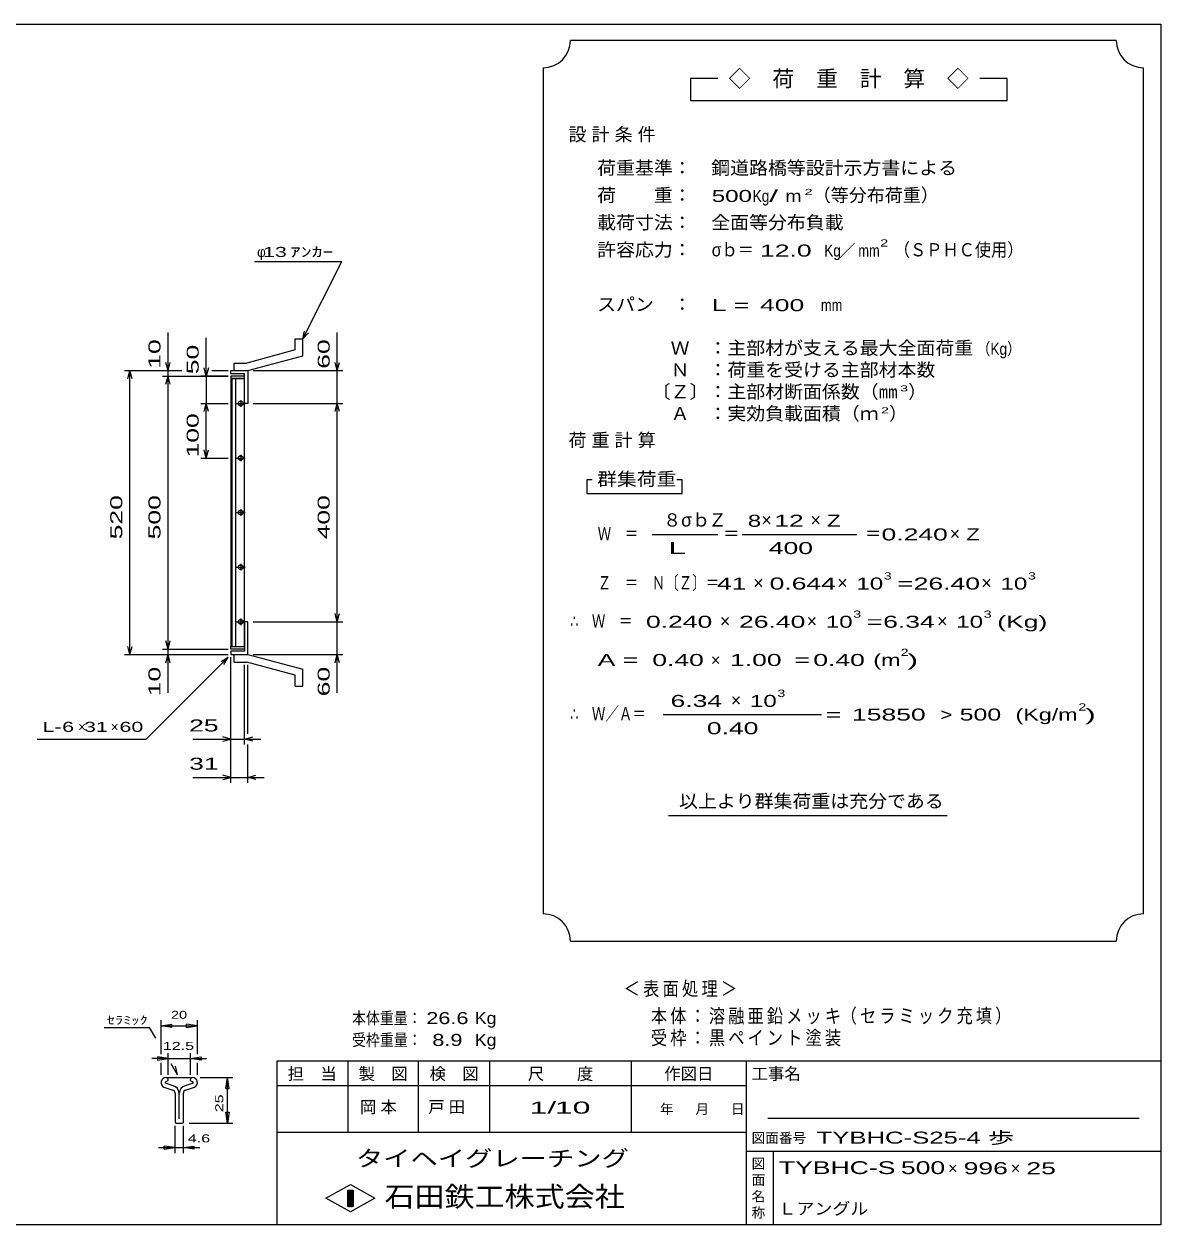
# Model space of a CAD drawing. Units: millimetres, scale not verified. Extents: x -1820 to 1731, y -1282 to 1054.
# Drawn here: x -352 to 1731, y -1146 to 1054 of the extents above; entities that cross this region are included whole.
import ezdxf
from ezdxf.enums import TextEntityAlignment as Align

# ---------------------------------------------------------------- set-up
doc = ezdxf.new("R2010")
doc.units = ezdxf.units.MM
doc.header["$LTSCALE"] = 10
for name, color, linetype, lineweight in [('0_2', 150, 'Continuous', 25), ('16', 3, 'Continuous', 25), ('19', 6, 'Continuous', 25), ('22', 2, 'Continuous', 25), ('32', 4, 'Continuous', 25)]:
    doc.layers.add(name, color=color, linetype=linetype, lineweight=lineweight)
doc.styles.add('ベクトル', font='')
doc.styles.get('ベクトル').set_extended_font_data('ベクトル')

msp = doc.modelspace()

# ---------------------------------------------------------------- linework, layer by layer
at = {"layer": '0_2'}
for p, q in [((-1729, 1053.5), (1731, 1053.5)), ((1731, 1053.5), (1731, -1146.5)), ((1731, -846.5), (111, -846.5)), ((111, -846.5), (111, -1146.5)), ((241, -846.5), (241, -976.5)), ((371, -976.5), (371, -846.5)), ((501, -846.5), (501, -976.5)), ((761, -976.5), (761, -846.5)), ((971, -846.5), (971, -1146.5)), ((971, -891.5), (111, -891.5)), ((1691, -951.5), (1011, -951.5)), ((111, -976.5), (971, -976.5)), ((971, -1011.5), (1731, -1011.5)), ((1021, -1146.5), (1021, -1011.5)), ((201, -1097.5), (246, -1072.5)), ((246, -1072.5), (291, -1097.5)), ((246, -1122.5), (201, -1097.5)), ((241, -1082.5), (251, -1082.5)), ((241, -1112.5), (241, -1082.5)), ((241, -1082.5), (243, -1082.5)), ((243, -1082.5), (243, -1112.5)), ((245, -1112.5), (245, -1082.5)), ((245, -1082.5), (247, -1082.5)), ((291, -1097.5), (246, -1122.5)), ((247, -1082.5), (247, -1112.5)), ((249, -1112.5), (249, -1082.5)), ((249, -1082.5), (251, -1082.5)), ((251, -1082.5), (251, -1112.5)), ((251, -1082.5), (251, -1112.5)), ((251, -1112.5), (241, -1112.5)), ((243, -1112.5), (245, -1112.5)), ((247, -1112.5), (249, -1112.5)), ((1731, -1146.5), (-1729, -1146.5))]:
    msp.add_line(p, q, dxfattribs=at)
at = {"layer": '16'}
for p, q in [((52, 408.5), (27, 408.5)), ((27, 408.5), (27, 404)), ((27, 404), (52, 404)), ((27, 404), (27, -87)), ((52, 404), (27, 404)), ((29, 404), (29, -87)), ((36, -87), (36, 404)), ((52, 404), (52, 408.5)), ((52, -87), (52, 404)), ((37, 358.5), (53, 358.5)), ((47, 361.5), (43, 361.5)), ((43, 355.5), (47, 355.5)), ((45, 364.5), (45, 352.5)), ((45, 264.5), (45, 252.5)), ((37, 258.5), (53, 258.5)), ((47, 261.5), (43, 261.5)), ((43, 255.5), (47, 255.5)), ((37, 158.5), (53, 158.5)), ((47, 161.5), (43, 161.5)), ((43, 155.5), (47, 155.5)), ((45, 164.5), (45, 152.5)), ((37, 58.5), (53, 58.5)), ((47, 61.5), (43, 61.5)), ((43, 55.5), (47, 55.5)), ((45, 64.5), (45, 52.5)), ((37, -41.5), (53, -41.5)), ((47, -38.5), (43, -38.5)), ((45, -35.5), (45, -47.5)), ((43, -44.5), (47, -44.5)), ((27, -87), (52, -87)), ((27, -91.5), (27, -87)), ((27, -87), (52, -87)), ((52, -87), (52, -91.5)), ((52, -91.5), (27, -91.5))]:
    msp.add_line(p, q, dxfattribs=at)
for centre, radius, start, end in [((43, 358.5), 3, 90, 270), ((45, 358.5), 4, 46.6, 133.4), ((45, 358.5), 4, 226.6, 313.4), ((47, 358.5), 3, 270, 90), ((43, 258.5), 3, 90, 270), ((45, 258.5), 4, 46.6, 133.4), ((45, 258.5), 4, 226.6, 313.4), ((47, 258.5), 3, 270, 90), ((43, 158.5), 3, 90, 270), ((45, 158.5), 4, 46.6, 133.4), ((45, 158.5), 4, 226.6, 313.4), ((47, 158.5), 3, 270, 90), ((43, 58.5), 3, 90, 270), ((45, 58.5), 4, 46.6, 133.4), ((45, 58.5), 4, 226.6, 313.4), ((47, 58.5), 3, 270, 90), ((43, -41.5), 3, 90, 270), ((45, -41.5), 4, 46.6, 133.4), ((47, -41.5), 3, 270, 90), ((45, -41.5), 4, 226.6, 313.4)]:
    msp.add_arc(centre, radius, start, end, dxfattribs=at)
at = {"layer": '19'}
for p, q in [((145, 476.5), (159, 476.5)), ((145, 456.5), (145, 476.5)), ((159, 445.5), (159, 476.5)), ((145, 456.5), (56, 432.5)), ((58, 418.5), (159, 445.5)), ((27, 412.5), (27, 418.5)), ((27, 418.5), (57, 418.5)), ((33, 432.5), (56, 432.5)), ((33, 418.5), (33, 432.5)), ((33, 418.5), (58, 418.5)), ((57, 418.5), (58, 417.5)), ((52, 412.5), (27, 412.5)), ((52, 358.5), (52, 412.5)), ((58, 417.5), (58, 358.5)), ((58, 358.5), (52, 358.5)), ((58, -41.5), (52, -41.5)), ((52, -41.5), (52, -95.5)), ((58, -100.5), (58, -41.5)), ((27, -95.5), (27, -101.5)), ((52, -95.5), (27, -95.5)), ((27, -101.5), (57, -101.5)), ((33, -101.5), (58, -101.5)), ((33, -115.5), (33, -101.5)), ((57, -101.5), (58, -100.5)), ((58, -101.5), (159, -128.5)), ((33, -115.5), (56, -115.5)), ((145, -139.5), (56, -115.5)), ((159, -159.5), (159, -128.5)), ((145, -159.5), (145, -139.5)), ((145, -159.5), (159, -159.5))]:
    msp.add_line(p, q, dxfattribs=at)
at = {"layer": '22', "color": 4}
for p, q in [((1649, 1023.5), (649, 1023.5)), ((599, 973.5), (599, -576.5)), ((1699, -576.5), (1699, 973.5)), ((919, 953.5), (869, 953.5)), ((869, 953.5), (869, 913.5)), ((1449, 953.5), (1399, 953.5)), ((1449, 913.5), (1449, 953.5)), ((869, 913.5), (1449, 913.5)), ((70, 618.5), (230, 618.5)), ((159, 476.5), (230, 618.5)), ((-88, 418.5), (-88, 488.5)), ((159, 476.5), (162, 491.1)), ((159, 476.5), (169, 487.5)), ((222, 418.5), (222, 488.5)), ((-18, 408.5), (-18, 478.5)), ((-168, 418.5), (-63, 418.5)), ((-162, 403.5), (-158, 418.5)), ((-154, 403.5), (-158, 418.5)), ((-158, -101.5), (-158, 418.5)), ((-98, 418.5), (-63, 418.5)), ((-88, 418.5), (-92, 433.5)), ((-88, 418.5), (-84, 433.5)), ((-88, 408.5), (-88, 418.5)), ((-18, 408.5), (-22, 423.5)), ((-14, 423.5), (-18, 408.5)), ((-8, 418.5), (22, 418.5)), ((-8, 418.5), (22, 418.5)), ((68, 418.5), (232, 418.5)), ((222, 418.5), (218, 433.5)), ((222, 418.5), (226, 433.5)), ((222, 358.5), (222, 418.5)), ((-98, 408.5), (22, 408.5)), ((-92, 393.5), (-88, 408.5)), ((-84, 393.5), (-88, 408.5)), ((-88, -91.5), (-88, 408.5)), ((22, 408.5), (-28, 408.5)), ((-18, 408.5), (-18, 358.5)), ((-28, 358.5), (22, 358.5)), ((-22, 343.5), (-18, 358.5)), ((-14, 343.5), (-18, 358.5)), ((-18, 258.5), (-18, 358.5)), ((68, 358.5), (232, 358.5)), ((218, 343.5), (222, 358.5)), ((226, 343.5), (222, 358.5)), ((222, -41.5), (222, 358.5)), ((-18, 258.5), (-22, 273.5)), ((-18, 258.5), (-14, 273.5)), ((-28, 258.5), (22, 258.5)), ((689, 218.5), (679, 218.5)), ((679, 218.5), (679, 193.5)), ((854, 218.5), (844, 218.5)), ((854, 193.5), (854, 218.5)), ((679, 193.5), (854, 193.5)), ((799, 118.5), (919, 118.5)), ((964, 118.5), (1174, 118.5)), ((68, -41.5), (232, -41.5)), ((222, -41.5), (218, -26.5)), ((222, -41.5), (226, -26.5)), ((222, -101.5), (222, -41.5)), ((-158, -101.5), (-162, -86.5)), ((-158, -101.5), (-154, -86.5)), ((-88, -91.5), (-92, -76.5)), ((-88, -91.5), (-84, -76.5)), ((-168, -101.5), (22, -101.5)), ((-128, -256.5), (22, -106.5)), ((-98, -91.5), (22, -91.5)), ((-98, -101.5), (22, -101.5)), ((-92, -116.5), (-88, -101.5)), ((-88, -101.5), (-88, -91.5)), ((-84, -116.5), (-88, -101.5)), ((-88, -171.5), (-88, -101.5)), ((9, -114.5), (22, -106.5)), ((14, -119.5), (22, -106.5)), ((27, -266.5), (27, -106.5)), ((27, -336.5), (27, -106.5)), ((68, -101.5), (232, -101.5)), ((218, -116.5), (222, -101.5)), ((226, -116.5), (222, -101.5)), ((222, -171.5), (222, -101.5)), ((52, -266.5), (52, -120.5)), ((58, -246.5), (58, -120.5)), ((819, -211.5), (1109, -211.5)), ((-328, -256.5), (-128, -256.5)), ((-43, -256.5), (27, -256.5)), ((27, -256.5), (12, -252.5)), ((12, -260.5), (27, -256.5)), ((27, -256.5), (52, -256.5)), ((52, -256.5), (67, -252.5)), ((67, -260.5), (52, -256.5)), ((52, -256.5), (82, -256.5)), ((58, -336.5), (58, -266.5)), ((-43, -326.5), (27, -326.5)), ((27, -326.5), (12, -322.5)), ((12, -330.5), (27, -326.5)), ((27, -326.5), (58, -326.5)), ((58, -326.5), (73, -322.5)), ((73, -330.5), (58, -326.5)), ((58, -326.5), (88, -326.5)), ((829, -396.5), (1339, -396.5)), ((649, -626.5), (1649, -626.5))]:
    msp.add_line(p, q, dxfattribs=at)
for centre, start, end in [((599, 1023.5), 270, 0), ((1699, 1023.5), 180, 270), ((599, -626.5), 0, 90), ((1699, -626.5), 90, 180)]:
    msp.add_arc(centre, 50, start, end, dxfattribs=at)
at = {"layer": '32'}
for p, q in [((-205.33, -784.5), (-122, -784.5)), ((-110.33, -804.5), (-122, -784.5)), ((-101, -833.5), (-101, -771.5)), ((-101, -781.5), (-81, -778.5)), ((-81, -784.5), (-101, -781.5)), ((-101, -781.5), (-34.33, -781.5)), ((-81, -784.5), (-81, -778.5)), ((-34.33, -781.5), (-54.33, -778.5)), ((-54.33, -784.5), (-54.33, -778.5)), ((-54.33, -784.5), (-34.33, -781.5)), ((-34.33, -833.5), (-34.33, -771.5)), ((-87.67, -871.5), (-87.67, -831.5)), ((-47.67, -831.5), (-47.67, -871.5)), ((-87.67, -841.5), (-117.67, -841.5)), ((-87.67, -841.5), (-107.67, -838.5)), ((-107.67, -838.5), (-107.67, -844.5)), ((-107.67, -844.5), (-87.67, -841.5)), ((-101, -871.5), (-101, -849.5)), ((-87.67, -841.5), (-47.67, -841.5)), ((-71, -871.5), (-82.67, -851.5)), ((-71, -871.5), (-74.67, -855.83)), ((-47.67, -841.5), (-27.67, -838.5)), ((-27.67, -844.5), (-47.67, -841.5)), ((-47.67, -841.5), (-17.67, -841.5)), ((-34.33, -871.5), (-34.33, -849.5)), ((-27.67, -838.5), (-27.67, -844.5)), ((-90.7, -876.5), (-43.87, -876.5)), ((-29.33, -876.5), (30.67, -876.5)), ((17.67, -896.5), (20.67, -876.5)), ((23.67, -896.5), (20.67, -876.5)), ((20.67, -959.83), (20.67, -876.5)), ((-95.6, -893.76), (-79.36, -899.46)), ((-78.66, -891.59), (-93.06, -886.53)), ((-92.53, -884.21), (-87.73, -881.88)), ((-87.73, -881.88), (-87.73, -881.11)), ((-42.34, -886.53), (-56.74, -891.59)), ((-56.04, -899.46), (-39.81, -893.76)), ((-47.67, -881.11), (-47.67, -881.88)), ((-47.67, -881.88), (-42.87, -884.21)), ((17.67, -896.5), (23.67, -896.5)), ((-75.37, -905.14), (-75.37, -957.54)), ((-67.67, -952.2), (-67.67, -905.3)), ((-60.03, -957.54), (-60.03, -905.14)), ((20.67, -959.83), (17.67, -939.83)), ((17.67, -939.83), (23.67, -939.83)), ((23.67, -939.83), (20.67, -959.83)), ((-75.33, -1014.83), (-75.33, -964.83)), ((-73.03, -959.87), (-62.37, -959.87)), ((-60, -1014.83), (-60, -964.83)), ((-49.33, -959.83), (30.67, -959.83)), ((-105.33, -1004.83), (-75.33, -1004.83)), ((-75.33, -1004.83), (-95.33, -1001.83)), ((-95.33, -1007.83), (-95.33, -1001.83)), ((-95.33, -1007.83), (-75.33, -1004.83)), ((-75.33, -1004.83), (-60, -1004.83)), ((-60, -1004.83), (-40, -1001.83)), ((-40, -1007.83), (-60, -1004.83)), ((-60, -1004.83), (-30, -1004.83)), ((-40, -1007.83), (-40, -1001.83))]:
    msp.add_line(p, q, dxfattribs=at)
for centre, radius, start, end in [((-92.03, -885.5), 9, 90.98, 246.68), ((-92.56, -881.32), 4.83, 2.5, 85.55), ((-42.84, -881.32), 4.83, 94.45, 177.5), ((-43.37, -885.5), 9, 293.32, 89.02002), ((-91.98, -885.55), 1.47, 111.91, 222.33), ((-81.36, -905.13), 6, 0, 70.58), ((-82.97, -906.31), 15.33, 3.78, 73.7), ((-52.44, -906.31), 15.33, 106.3, 176.22), ((-54.04, -905.13), 6, 109.42, 180), ((-43.42, -885.55), 1.47, 317.67, 68.08999), ((-73.03, -957.54), 2.33, 180, 270), ((-62.37, -957.54), 2.33, 270, 0)]:
    msp.add_arc(centre, radius, start, end, dxfattribs=at)

# ---------------------------------------------------------------- texts
at = {"layer": '0_2', "style": 'ベクトル'}
for s, height, p in [('担\u3000当', 21.99, (131, -869.5)), ('製\u3000図', 21.99, (261, -869.5)), ('検\u3000図', 21.99, (391, -869.5)), ('尺\u3000\u3000度', 21.99, (571, -869.5)), ('作図日', 21.99, (821, -869.5)), ('工事名', 21.99, (981, -869.5)), ('年', 18.33, (813, -934)), ('月', 18.33, (878, -934)), ('日', 18.33, (943, -934)), ('図面番号', 18.33, (981, -987)), ('図', 18.33, (981, -1034)), ('面', 18.33, (981, -1064)), ('名', 18.33, (981, -1094)), ('称', 18.33, (981, -1124))]:
    msp.add_text(s, height=height, dxfattribs=at).set_placement(p, align=Align.MIDDLE_LEFT)
at = {"layer": '0_2', "color": 222, "style": 'ベクトル'}
for s, height, width, p in [('タイヘイグレーチング', 29.33, 1.25, (256, -1024.5)), ('石田鉄工株式会社', 36.66, 1.1, (308.5, -1094.5))]:
    msp.add_text(s, height=height, dxfattribs=dict(at, width=width)).set_placement(p, align=Align.MIDDLE_LEFT)
at = {"layer": '22', "style": 'ベクトル'}
for s, height, p in [('◇\u3000荷\u3000重\u3000計\u3000算\u3000◇', 29.33, (939, 953.5)), ('（等分布荷重）', 24.19, (1093, 740)), ('φ', 18.33, (75, 636)), ('／', 21.99, (1141.5, 638.5)), ('）', 24.19, (1268, 380)), ('）', 24.19, (1233, 340)), ('８', 24.19, (819, 145)), ('σｂ', 24.19, (852, 145)), ('Ｚ', 24.19, (902, 145)), ('×', 24.19, (999, 145)), ('×', 24.19, (1089, 145)), ('×', 24.19, (1344, 120)), ('×', 24.19, (984, 30)), ('×', 24.19, (1138, 30)), ('×', 24.19, (1402, 30)), ('×', 24.19, (923, -40)), ('×', 24.19, (1082, -40)), ('×', 24.19, (1321, -40)), ('×', 21.99, (906.5, -111.5)), ('×', 24.19, (943, -185)), ('×', 18.33, (-253, -234)), ('×', 18.33, (-193, -234)), ('×', 21.99, (1341, -1042.5)), ('×', 21.99, (1456, -1042.5))]:
    msp.add_text(s, height=height, dxfattribs=at).set_placement(p, align=Align.MIDDLE_LEFT)
for s, height, width, p in [('荷重基準：\u3000', 24.19, 1.05, (698, 790)), ('鋼道路橋等設計示方書による', 24.19, 1.05, (907, 790)), ('荷\u3000\u3000重：\u3000', 24.19, 1.05, (698, 740)), ('500', 21.99, 1.5, (908, 738.5)), ('Kg', 21.99, 0.85, (983, 738.5)), ('/', 21.99, 2, (1013, 738.5)), ('2', 11, 1.8, (1078, 746)), ('m', 21.99, 1.2, (1043, 738.5)), ('載荷寸法：\u3000', 24.19, 1.05, (698, 690)), ('全面等分布負載', 24.19, 1.05, (907, 690)), (' 13 ', 18.33, 1.6, (75, 636)), ('ｱﾝｶｰ', 18.33, 1.6, (135, 636)), ('許容応力：\u3000', 24.19, 1.05, (698, 640)), ('σｂ＝', 24.19, 0.9, (908, 640)), (' 12.0', 21.99, 1.65, (983, 638.5)), ('Kg', 21.99, 0.85, (1114, 638.5)), ('mm', 21.99, 0.8, (1176.5, 638.5)), ('2', 13.2, 1.5, (1216.5, 652.5)), ('（ＳＰＨＣ使用）', 24.19, 0.9, (1241.5, 640)), ('スパン\u3000：\u3000', 24.19, 1.05, (698, 540)), ('L =', 21.99, 1.65, (908, 538.5)), (' 400 ', 21.99, 1.65, (983, 538.5)), ('mm', 21.99, 0.8, (1108, 538.5)), ('\u3000Ｗ\u3000：主部材が支える最大全面荷重', 24.19, 1.05, (798, 460)), ('（Kg）', 21.99, 0.85, (1393, 458.5)), ('\u3000Ｎ\u3000：荷重を受ける主部材本数', 24.19, 1.05, (798, 420)), ('〔Ｚ〕：主部材断面係数（㎜', 24.19, 1.05, (798, 380)), ('3', 11, 1.8, (1253, 386)), ('\u3000Ａ\u3000：実効負載面積（ｍ', 24.19, 1.05, (798, 340)), ('2', 11, 1.8, (1218, 346)), ('群集荷重', 24.19, 1.1, (698, 220)), ('8', 21.99, 1.5, (974, 143.5)), (' 12 ', 21.99, 1.65, (1009, 143.5)), ('Z', 21.99, 1.4, (1119, 143.5)), ('Ｗ\u3000＝', 24.19, 0.75, (699, 120)), ('＝', 24.19, 0.9, (929, 120)), ('＝', 24.19, 0.9, (1189, 120)), ('0.240', 21.99, 1.65, (1219, 118.5)), ('Z', 21.99, 1.4, (1374, 118.5)), (' 400 ', 21.99, 1.65, (999, 93.5)), ('Ｚ\u3000＝\u3000Ｎ〔Ｚ〕＝', 24.19, 0.75, (699, 30)), ('3', 13.2, 1.5, (1223, 42.5)), ('3', 13.2, 1.5, (1487, 42.5)), (' 41 ', 21.99, 1.65, (904, 28.5)), ('0.644', 21.99, 1.65, (1014, 28.5)), ('10', 21.99, 1.5, (1173, 28.5)), ('=', 21.99, 1.7, (1248, 28.5)), ('26.40', 21.99, 1.65, (1278, 28.5)), ('10', 21.99, 1.5, (1437, 28.5)), ('3', 13.2, 1.5, (1167, -27.5)), ('3', 13.2, 1.5, (1406, -27.5)), ('∴\u3000Ｗ\u3000＝', 24.19, 0.75, (649, -40)), (' 0.240', 21.99, 1.65, (774, -41.5)), ('26.40', 21.99, 1.65, (958, -41.5)), ('10', 21.99, 1.5, (1117, -41.5)), ('=', 21.99, 1.7, (1192, -41.5)), ('6.34', 21.99, 1.65, (1222, -41.5)), ('10', 21.99, 1.5, (1356, -41.5)), ('(Kg)', 21.99, 1.65, (1431, -41.5)), ('A = ', 21.99, 1.65, (699, -111.5)), ('0.40', 21.99, 1.65, (799, -111.5)), ('1.00', 21.99, 1.65, (941.5, -111.5)), ('=', 21.99, 1.7, (1059, -111.5)), ('0.40', 21.99, 1.65, (1094, -111.5)), ('(m', 21.99, 1.45, (1204, -111.5)), ('2', 13.2, 1.5, (1254, -97.5)), (')', 21.99, 2, (1266.5, -111.5)), (' 6.34', 21.99, 1.65, (819, -186.5)), ('10', 21.99, 1.5, (978, -186.5)), ('3', 13.2, 1.5, (1028, -172.5)), ('∴\u3000Ｗ／Ａ＝', 24.19, 0.75, (649, -210)), ('2', 13.2, 1.5, (1579.5, -197.5)), ('=', 21.99, 1.7, (1116.5, -211.5)), (' 15850 ', 21.99, 1.65, (1151.5, -211.5)), ('>', 21.99, 1.3, (1326.5, -211.5)), (' 500 ', 21.99, 1.55, (1349.5, -211.5)), ('(Kg/m', 21.99, 1.45, (1464.5, -211.5)), (')', 21.99, 2, (1592, -211.5)), ('L-', 18.33, 1.6, (-318, -234)), (' 6 ', 18.33, 1.6, (-293, -234)), (' 31 ', 18.33, 1.6, (-253, -234)), (' 60 ', 18.33, 1.6, (-188, -234)), (' 25 ', 21.99, 1.65, (-63, -231.5)), ('0.40', 21.99, 1.65, (899, -236.5)), (' 31 ', 21.99, 1.65, (-63, -301.5)), ('以上より群集荷重は充分である', 24.19, 1.05, (848, -370)), ('本体重量：', 21.99, 0.85, (249, -767.5)), (' 26.6', 21.99, 1.35, (374, -767.5)), ('Kg', 21.99, 1.1, (474, -767.5)), ('受枠重量：', 21.99, 0.85, (249, -807.5)), ('  8.9', 21.99, 1.35, (374, -807.5)), ('Kg', 21.99, 1.1, (474, -807.5)), ('1/', 21.99, 2, (574, -931.5)), (' 10 ', 21.99, 2, (604, -931.5)), ('TYBHC-S25-4 歩                         ', 21.99, 1.6, (1100, -986.5)), ('TYBHC-S', 23.46, 1.55, (1031, -1041.5)), (' 500 ', 23.46, 1.55, (1241, -1041.5)), (' 996 ', 21.99, 1.65, (1356, -1042.5)), (' 25 ', 21.99, 1.65, (1471, -1042.5)), ('Ｌアングル', 21.99, 1.1, (1030, -1116.5))]:
    msp.add_text(s, height=height, dxfattribs=dict(at, width=width)).set_placement(p, align=Align.MIDDLE_LEFT)
at = {"layer": '22', "style": 'ベクトル', "width": 1.65}
for s, p in [(' 10 ', (-113, 408.5)), (' 50 ', (-43, 398.5)), (' 60 ', (197, 408.5)), (' 100 ', (-43, 246)), (' 520 ', (-183, 96)), (' 500 ', (-113, 96)), (' 400 ', (197, 96)), (' 10 ', (-113, -191.5)), (' 60 ', (197, -191.5))]:
    msp.add_text(s, height=21.99, rotation=90, dxfattribs=at).set_placement(p, align=Align.MIDDLE_LEFT)
at = {"layer": '22', "attachment_point": 4, "style": 'ベクトル'}
for s, insert, char_height in [('\\T1.28;設計条件', (645.5, 850), 24.19), ('\\T1.28;荷重計算', (645.5, 290), 24.19), ('\\T1.5;\\W2;\\~L\\~', (804, 93.5), 21.99), ('\\T1.2;\\W0.85;＜表面処理＞', (746.5, -715), 25.66), ('\\T1.19;\\W0.85;本体：溶融亜鉛メッキ', (796.5, -765), 25.66), ('\\T1.19;\\W0.85;（セラミック充填）', (1144, -765), 25.66), ('\\T1.19;\\W0.85;受枠：黒ペイント塗装', (796.5, -805), 25.66), ('\\T1.25;岡本\u3000', (263.5, -931.5), 21.99), ('\\T1.25;戸田\u3000', (388.5, -931.5), 21.99)]:
    msp.add_mtext(s, dxfattribs=dict(at, insert=insert, char_height=char_height))
at = {"layer": '32', "color": 2, "style": 'ベクトル'}
for s, width, p in [('ｾﾗﾐｯｸ', 1.5, (-200.33, -771.5)), ('20', 1.35, (-82.67, -761.5)), ('12.5', 1.5, (-97.67, -818.5)), (' 4.6 ', 1.5, (-60, -987.83))]:
    msp.add_text(s, height=14.66, dxfattribs=dict(at, width=width)).set_placement(p, align=Align.MIDDLE_LEFT)
at = {"layer": '32', "color": 2, "style": 'ベクトル', "width": 1.5}
msp.add_text(' 25 ', height=14.66, rotation=90, dxfattribs=at).set_placement((5.67, -948.17), align=Align.MIDDLE_LEFT)

doc.saveas('drawing.dxf')
